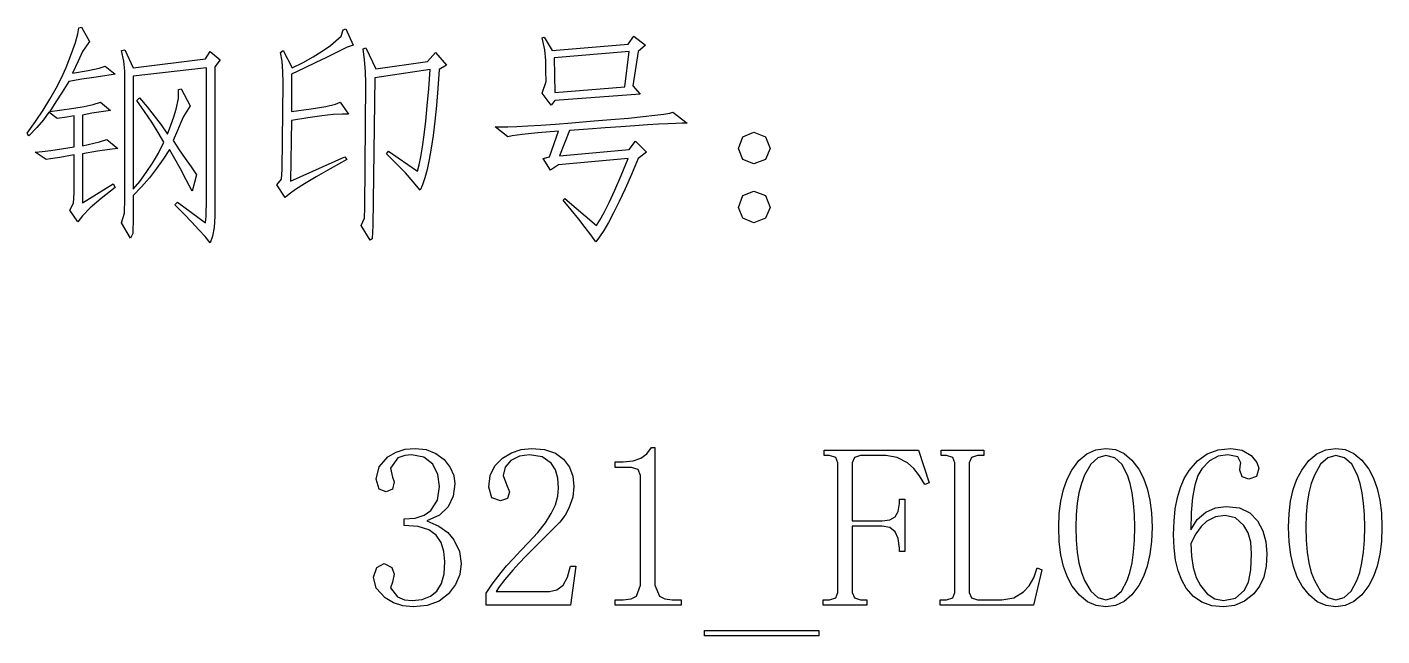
# Model space of a CAD drawing. Extents: x 0 to 420, y 0 to 297.
# Drawn here: x 235.56 to 261.79, y 52.84 to 64.62 of the extents above; entities that cross this region are included whole.
import ezdxf

# ---------------------------------------------------------------- set-up
doc = ezdxf.new("R2010")
doc.units = 0

msp = doc.modelspace()

# ---------------------------------------------------------------- linework, layer by layer
at = {"color": 7, "lineweight": 25}
for points in [[(236.475, 62.15), (236.197, 62.101), (236.015, 62.072), (235.932, 62.062), (235.721, 62.202), (235.854, 62.215), (236.024, 62.237), (236.231, 62.268), (236.475, 62.307), (236.475, 62.904), (236.331, 62.882), (236.142, 62.851), (235.984, 62.974), (235.879, 62.83), (235.75, 62.678), (235.598, 62.518), (235.563, 62.571), (235.725, 62.796), (235.873, 63.016), (236.006, 63.231), (236.125, 63.44), (236.228, 63.644), (236.318, 63.843), (236.425, 64.111), (236.502, 64.327), (236.548, 64.492), (236.563, 64.606), (236.616, 64.623), (236.774, 64.343), (236.633, 64.15), (236.55, 63.965), (236.44, 63.728), (236.744, 63.783), (236.955, 63.83), (237.072, 63.869), (237.265, 63.711), (237.071, 63.682), (236.857, 63.65), (236.623, 63.612), (236.37, 63.571), (236.243, 63.366), (236.121, 63.173), (236.002, 62.992), (236.188, 63.016), (236.467, 63.053), (236.668, 63.085), (236.841, 63.123), (236.984, 63.167), (237.177, 63.009), (237, 62.984), (236.818, 62.955), (236.633, 62.921), (236.633, 62.325), (236.962, 62.4), (237.107, 62.448), (237.318, 62.272), (237.156, 62.253), (236.928, 62.218), (236.633, 62.167), (236.633, 61.22), (237.23, 61.588), (237.265, 61.518), (236.996, 61.305), (236.787, 61.123), (236.637, 60.972), (236.546, 60.851), (236.388, 61.079), (236.462, 61.215), (236.475, 61.413)], [(240.521, 64.167), (240.696, 63.834), (240.907, 63.94), (241.1, 64.046), (241.275, 64.154), (241.433, 64.264), (241.644, 64.45), (241.679, 64.571), (241.732, 64.588), (241.872, 64.272), (241.756, 64.233), (241.512, 64.114), (241.345, 64.03), (241.15, 63.935), (240.928, 63.828), (240.679, 63.711), (240.679, 62.992), (241.061, 63.042), (241.346, 63.088), (241.534, 63.13), (241.626, 63.167), (241.784, 62.939), (241.661, 62.94), (241.489, 62.928), (241.268, 62.903), (240.998, 62.866), (240.679, 62.816), (240.661, 61.641), (241.714, 62.114), (241.749, 62.062), (241.428, 61.881), (241.157, 61.723), (240.933, 61.588), (240.759, 61.477), (240.633, 61.389), (240.556, 61.325), (240.398, 61.571), (240.486, 61.68), (240.503, 61.869), (240.521, 63.536), (240.515, 63.766), (240.498, 63.964), (240.468, 64.132)], [(247.428, 63.325), (245.779, 63.202), (245.709, 63.114), (245.534, 63.343), (245.613, 63.571), (245.606, 63.777), (245.604, 63.974), (245.586, 64.18), (245.534, 64.413), (245.569, 64.43), (245.727, 64.167), (247.2, 64.29), (247.306, 64.448), (247.534, 64.272), (247.393, 64.15), (247.288, 63.483)], [(238.475, 61.237), (239.019, 60.834), (239.032, 60.965), (239.037, 61.29), (239.037, 63.834), (237.616, 63.676), (237.616, 61.483), (237.746, 61.637), (237.871, 61.806), (237.991, 61.988), (238.104, 62.185), (238.212, 62.395), (238.1, 62.584), (237.975, 62.781), (237.837, 62.987), (237.686, 63.202), (237.739, 63.255), (237.884, 63.079), (238.024, 62.904), (238.156, 62.728), (238.282, 62.553), (238.348, 62.724), (238.403, 62.884), (238.449, 63.036), (238.491, 63.239), (238.493, 63.413), (238.546, 63.43), (238.721, 63.097), (238.589, 62.895), (238.54, 62.777), (238.473, 62.622), (238.388, 62.43), (238.508, 62.25), (238.625, 62.079), (238.736, 61.917), (238.844, 61.764), (238.804, 61.614), (238.756, 61.448), (238.643, 61.669), (238.532, 61.878), (238.424, 62.073), (238.318, 62.255), (238.2, 62.067), (238.071, 61.884), (237.93, 61.705), (237.779, 61.531), (237.616, 61.36), (237.616, 60.939), (237.611, 60.628), (237.563, 60.536), (237.388, 60.834), (237.449, 61.022), (237.458, 61.307), (237.458, 63.588), (237.458, 63.769), (237.434, 63.962), (237.388, 64.167), (237.458, 64.185), (237.616, 63.834), (239.019, 64.009), (239.107, 64.15), (239.3, 63.992), (239.195, 63.851), (239.195, 61.22), (239.196, 60.961), (239.182, 60.746), (239.152, 60.575), (239.107, 60.448), (239.007, 60.567), (238.888, 60.7), (238.751, 60.848), (238.596, 61.009), (238.423, 61.185)], [(242.556, 62.22), (243.118, 61.834), (243.152, 61.957), (243.186, 62.114), (243.218, 62.307), (243.249, 62.536), (243.279, 62.799), (243.308, 63.097), (243.336, 63.43), (243.363, 63.799), (242.293, 63.641), (242.258, 60.781), (242.245, 60.527), (242.205, 60.5), (242.03, 60.781), (242.091, 60.921), (242.1, 61.132), (242.118, 63.536), (242.112, 63.766), (242.094, 63.988), (242.065, 64.202), (242.118, 64.22), (242.311, 63.816), (243.311, 63.957), (243.468, 64.132), (243.679, 63.886), (243.539, 63.799), (243.513, 63.437), (243.485, 63.105), (243.454, 62.8), (243.421, 62.524), (243.385, 62.277), (243.347, 62.058), (243.306, 61.867), (243.263, 61.705), (243.218, 61.571), (243.17, 61.465), (243.037, 61.628), (242.885, 61.799), (242.713, 61.978), (242.521, 62.167)], [(245.762, 64.027), (245.779, 63.36), (247.13, 63.465), (247.218, 64.15)], [(248.341, 62.764), (248.245, 62.762), (248.12, 62.758), (247.966, 62.751), (247.782, 62.741), (247.569, 62.728), (247.326, 62.713), (247.054, 62.695), (246.752, 62.674), (246.421, 62.65), (246.06, 62.623), (245.867, 62.132), (247.218, 62.255), (247.341, 62.413), (247.551, 62.202), (247.393, 62.079), (247.261, 61.77), (247.138, 61.492), (247.022, 61.244), (246.915, 61.027), (246.816, 60.84), (246.726, 60.685), (246.643, 60.56), (246.569, 60.465), (246.476, 60.599), (246.367, 60.746), (246.24, 60.907), (246.097, 61.083), (245.937, 61.272), (245.972, 61.307), (246.586, 60.781), (246.652, 60.885), (246.732, 61.035), (246.828, 61.228), (246.937, 61.467), (247.061, 61.751), (247.2, 62.079), (245.849, 61.957), (245.692, 61.851), (245.551, 62.079), (245.674, 62.114), (245.849, 62.606), (245.446, 62.573), (245.148, 62.544), (244.955, 62.52), (244.867, 62.5), (244.621, 62.693), (244.727, 62.691), (244.868, 62.693), (245.045, 62.7), (245.257, 62.711), (245.505, 62.726), (245.789, 62.746), (246.109, 62.77), (246.463, 62.799), (246.861, 62.832), (247.202, 62.863), (247.487, 62.891), (247.715, 62.916), (247.887, 62.938), (248.002, 62.958), (248.06, 62.974)], [(249.946, 62.272), (249.858, 62.062), (249.63, 61.974), (249.419, 62.062), (249.332, 62.272), (249.419, 62.5), (249.63, 62.588), (249.858, 62.5)], [(249.946, 61.132), (249.858, 60.921), (249.63, 60.834), (249.419, 60.921), (249.332, 61.132), (249.419, 61.36), (249.63, 61.448), (249.858, 61.36)], [(243.967, 54.24), (243.939, 54.027), (243.857, 53.831), (243.721, 53.652), (243.536, 53.511), (243.308, 53.426), (243.037, 53.398), (242.836, 53.418), (242.655, 53.476), (242.493, 53.573), (242.322, 53.762), (242.265, 53.977), (242.335, 54.161), (242.475, 54.24), (242.625, 54.161), (242.668, 54.03), (242.633, 53.88), (242.598, 53.766), (242.73, 53.591), (242.868, 53.538), (243.019, 53.521), (243.212, 53.541), (243.37, 53.603), (243.493, 53.705), (243.581, 53.85), (243.633, 54.04), (243.651, 54.275), (243.632, 54.472), (243.577, 54.642), (243.484, 54.784), (243.341, 54.891), (243.133, 54.956), (242.861, 54.977), (242.861, 55.1), (243.075, 55.118), (243.247, 55.174), (243.379, 55.266), (243.504, 55.466), (243.546, 55.731), (243.513, 55.962), (243.414, 56.161), (243.245, 56.299), (243.002, 56.345), (242.875, 56.33), (242.739, 56.284), (242.598, 56.082), (242.633, 55.907), (242.668, 55.819), (242.633, 55.679), (242.511, 55.626), (242.379, 55.679), (242.318, 55.872), (242.375, 56.111), (242.546, 56.302), (242.705, 56.394), (242.881, 56.45), (243.072, 56.468), (243.29, 56.444), (243.477, 56.371), (243.633, 56.249), (243.75, 56.1), (243.82, 55.945), (243.844, 55.784), (243.811, 55.541), (243.712, 55.337), (243.543, 55.177), (243.3, 55.065), (243.53, 54.961), (243.705, 54.839), (243.826, 54.696), (243.932, 54.468)], [(245.85, 55.696), (245.835, 55.89), (245.788, 56.051), (245.71, 56.179), (245.534, 56.304), (245.289, 56.345), (245.094, 56.317), (244.929, 56.231), (244.817, 56.102), (244.78, 55.942), (244.841, 55.766), (244.903, 55.626), (244.859, 55.495), (244.727, 55.451), (244.561, 55.512), (244.499, 55.714), (244.529, 55.94), (244.616, 56.127), (244.762, 56.275), (244.942, 56.382), (245.129, 56.447), (245.324, 56.468), (245.58, 56.445), (245.788, 56.375), (245.947, 56.258), (246.059, 56.106), (246.126, 55.93), (246.148, 55.731), (246.124, 55.521), (246.052, 55.31), (245.975, 55.172), (245.873, 55.037), (245.745, 54.907), (245.551, 54.718), (245.376, 54.543), (245.22, 54.384), (245.082, 54.239), (244.964, 54.109), (244.807, 53.926), (244.699, 53.789), (244.64, 53.696), (245.675, 53.696), (245.819, 53.727), (245.938, 53.819), (246.026, 53.973), (246.078, 54.187), (246.183, 54.187), (246.078, 53.433), (244.447, 53.433), (244.447, 53.661), (244.563, 53.841), (244.736, 54.065), (244.845, 54.193), (244.971, 54.332), (245.113, 54.482), (245.271, 54.644), (245.452, 54.839), (245.599, 55.026), (245.71, 55.205), (245.788, 55.377), (245.835, 55.54)], [(247.716, 56.486), (247.716, 53.819), (247.804, 53.609), (247.909, 53.556), (248.049, 53.538), (248.225, 53.538), (248.225, 53.433), (246.944, 53.433), (246.944, 53.538), (247.102, 53.538), (247.253, 53.556), (247.356, 53.609), (247.435, 53.819), (247.435, 55.942), (247.392, 56.056), (247.26, 56.1), (246.944, 56.1), (246.944, 56.205), (247.102, 56.205), (247.293, 56.223), (247.444, 56.275), (247.56, 56.363), (247.646, 56.486)], [(251.814, 53.538), (251.814, 53.433), (250.972, 53.433), (250.972, 53.538), (251.095, 53.538), (251.218, 53.573), (251.253, 53.679), (251.253, 56.187), (251.218, 56.293), (251.095, 56.328), (250.99, 56.328), (250.99, 56.433), (252.814, 56.433), (253.025, 55.802), (252.937, 55.766), (252.838, 55.938), (252.727, 56.078), (252.604, 56.187), (252.402, 56.293), (252.183, 56.328), (251.692, 56.328), (251.578, 56.293), (251.534, 56.187), (251.534, 55.065), (252.113, 55.065), (252.264, 55.084), (252.367, 55.144), (252.426, 55.247), (252.446, 55.398), (252.446, 55.486), (252.551, 55.486), (252.551, 54.468), (252.446, 54.468), (252.446, 54.538), (252.426, 54.723), (252.367, 54.854), (252.264, 54.933), (252.113, 54.959), (251.534, 54.959), (251.534, 53.679), (251.578, 53.573), (251.692, 53.538)], [(253.799, 53.679), (253.843, 53.573), (253.957, 53.538), (254.431, 53.538), (254.659, 53.576), (254.852, 53.687), (254.959, 53.805), (255.046, 53.96), (255.115, 54.152), (255.202, 54.117), (255.045, 53.433), (253.238, 53.433), (253.238, 53.538), (253.36, 53.538), (253.483, 53.573), (253.518, 53.679), (253.518, 56.187), (253.483, 56.293), (253.36, 56.328), (253.255, 56.328), (253.255, 56.433), (254.08, 56.433), (254.08, 56.328), (253.957, 56.328), (253.843, 56.293), (253.799, 56.187)], [(256.442, 53.398), (256.257, 53.423), (256.087, 53.499), (255.933, 53.625), (255.793, 53.802), (255.699, 53.976), (255.625, 54.178), (255.572, 54.406), (255.541, 54.66), (255.53, 54.942), (255.54, 55.205), (255.571, 55.447), (255.622, 55.668), (255.693, 55.868), (255.785, 56.047), (255.921, 56.231), (256.076, 56.363), (256.25, 56.442), (256.442, 56.468), (256.627, 56.443), (256.796, 56.367), (256.947, 56.241), (257.083, 56.065), (257.174, 55.891), (257.246, 55.691), (257.296, 55.467), (257.327, 55.217), (257.337, 54.942), (257.327, 54.666), (257.296, 54.416), (257.246, 54.189), (257.174, 53.987), (257.083, 53.81), (256.947, 53.63), (256.796, 53.501), (256.627, 53.424)], [(258.772, 55.345), (259.027, 55.314), (259.228, 55.221), (259.378, 55.065), (259.48, 54.87), (259.541, 54.659), (259.562, 54.433), (259.546, 54.187), (259.498, 53.975), (259.419, 53.797), (259.307, 53.652), (259.129, 53.511), (258.933, 53.426), (258.72, 53.398), (258.497, 53.42), (258.303, 53.488), (258.137, 53.6), (258, 53.758), (257.912, 53.915), (257.843, 54.097), (257.794, 54.306), (257.765, 54.541), (257.755, 54.802), (257.763, 55.06), (257.788, 55.298), (257.829, 55.514), (257.887, 55.71), (257.962, 55.885), (258.053, 56.038), (258.215, 56.226), (258.404, 56.361), (258.619, 56.441), (258.86, 56.468), (259.081, 56.433), (259.255, 56.328), (259.367, 56.196), (259.404, 56.082), (259.36, 55.924), (259.211, 55.872), (259.079, 55.916), (259.035, 56.047), (259.044, 56.117), (259.053, 56.187), (259, 56.302), (258.807, 56.345), (258.618, 56.315), (258.449, 56.225), (258.299, 56.073), (258.223, 55.939), (258.164, 55.753), (258.122, 55.517), (258.096, 55.229), (258.088, 54.889), (258.213, 55.089), (258.378, 55.231), (258.568, 55.317)], [(260.892, 53.398), (260.706, 53.423), (260.536, 53.499), (260.382, 53.625), (260.242, 53.802), (260.148, 53.976), (260.074, 54.178), (260.021, 54.406), (259.99, 54.66), (259.979, 54.942), (259.989, 55.205), (260.02, 55.447), (260.071, 55.668), (260.142, 55.868), (260.234, 56.047), (260.37, 56.231), (260.525, 56.363), (260.699, 56.442), (260.892, 56.468), (261.076, 56.443), (261.245, 56.367), (261.396, 56.241), (261.532, 56.065), (261.624, 55.891), (261.695, 55.691), (261.746, 55.467), (261.776, 55.217), (261.786, 54.942), (261.776, 54.666), (261.746, 54.416), (261.695, 54.189), (261.624, 53.987), (261.532, 53.81), (261.396, 53.63), (261.245, 53.501), (261.076, 53.424)], [(256.442, 56.328), (256.287, 56.286), (256.15, 56.16), (256.03, 55.951), (255.97, 55.79), (255.923, 55.608), (255.89, 55.406), (255.87, 55.184), (255.863, 54.942), (255.87, 54.687), (255.89, 54.456), (255.923, 54.249), (255.97, 54.066), (256.03, 53.907), (256.15, 53.702), (256.287, 53.579), (256.442, 53.538), (256.605, 53.579), (256.743, 53.702), (256.855, 53.907), (256.908, 54.066), (256.95, 54.249), (256.98, 54.456), (256.998, 54.687), (257.004, 54.942), (256.998, 55.184), (256.981, 55.406), (256.953, 55.608), (256.914, 55.79), (256.863, 55.951), (256.754, 56.16), (256.614, 56.286)], [(260.892, 56.328), (260.737, 56.286), (260.599, 56.16), (260.479, 55.951), (260.419, 55.79), (260.373, 55.608), (260.339, 55.406), (260.319, 55.184), (260.313, 54.942), (260.319, 54.687), (260.339, 54.456), (260.373, 54.249), (260.419, 54.066), (260.479, 53.907), (260.599, 53.702), (260.737, 53.579), (260.892, 53.538), (261.054, 53.579), (261.192, 53.702), (261.304, 53.907), (261.358, 54.066), (261.399, 54.249), (261.429, 54.456), (261.447, 54.687), (261.453, 54.942), (261.447, 55.184), (261.431, 55.406), (261.402, 55.608), (261.363, 55.79), (261.313, 55.951), (261.203, 56.16), (261.063, 56.286)], [(258.088, 54.626), (258.1, 54.378), (258.134, 54.159), (258.192, 53.97), (258.272, 53.81), (258.404, 53.649), (258.553, 53.553), (258.72, 53.521), (258.952, 53.569), (259.123, 53.714), (259.201, 53.879), (259.248, 54.119), (259.263, 54.433), (259.247, 54.649), (259.197, 54.831), (259.114, 54.977), (258.95, 55.122), (258.755, 55.17), (258.568, 55.141), (258.395, 55.056), (258.287, 54.957), (258.185, 54.814)], [(248.674, 52.837), (248.674, 52.942), (250.885, 52.942), (250.885, 52.837)]]:
    msp.add_lwpolyline(points, close=True, dxfattribs=at)

doc.saveas('drawing.dxf')
